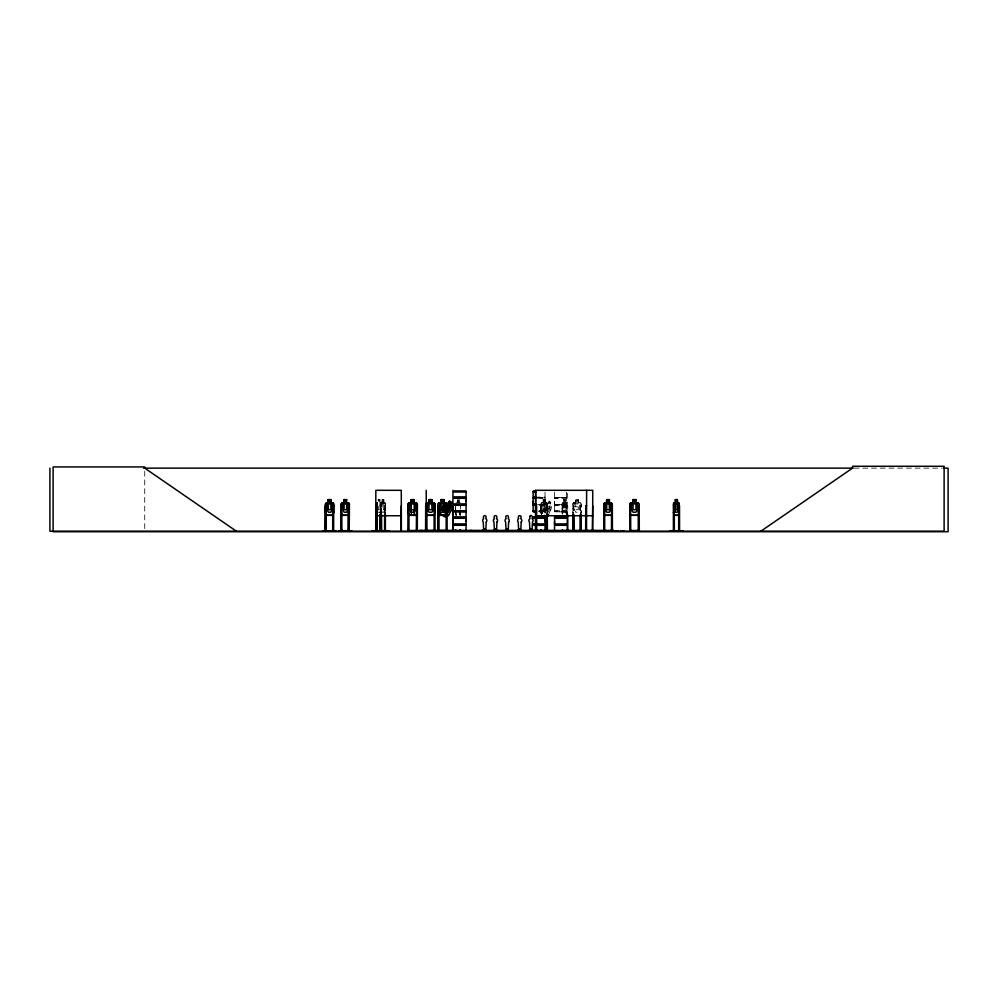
<?xml version="1.0" encoding="UTF-8"?>
<svg xmlns="http://www.w3.org/2000/svg" width="998" height="998" viewBox="0 0 998 998"><rect width="100%" height="100%" fill="white"/><g stroke="black" fill="none" stroke-linecap="round" stroke-linejoin="round"><path stroke-width="0.75" stroke-dasharray="4.99 3.74" d="M545.02 501.196L545.02 497.166L537.535 497.104M554.576 501.196L554.576 504.152L554.514 497.927L566.602 497.69L554.551 497.303M566.452 501.196L566.54 497.902M554.576 497.129L554.576 491.814M566.452 517.101L566.54 504.452L554.489 504.526L554.576 514.457M538.908 511.463L545.095 511.45L547.166 509.267L547.74 513.259L547.777 509.005C551.595 507.994 549.898 504.439 547.628 508.032L547.066 504.264L547.004 508.344L544.509 510.427L545.07 510.926M566.54 511.176L554.476 511.151M545.058 505.05L545.02 504.19L537.535 504.115M542.401 513.658L545.731 503.204L546.792 502.743L551.158 506.385L551.432 507.895L548.451 515.168M542.488 513.608L542.974 510.514M566.303 515.255L566.827 512.236L566.515 514.319M460.115 515.255L460.652 505.25L460.228 515.355M380.962 515.255L381.685 512.248L381.074 502.743M381.286 514.319L381.685 512.248M384.804 515.255L385.378 512.236M385.128 514.319L385.527 503.84L384.916 502.743L383.706 502.743M546.58 515.255L547.453 503.84L546.605 502.743M546.954 514.319L547.378 512.248M554.514 504.464L566.465 504.115L566.465 498.276L554.576 498.276M580.162 515.255L581.073 512.236L581.023 503.89M580.175 515.355L581.173 512.248M380.762 509.729L379.901 512.236L378.292 512.236M384.604 509.729L383.743 512.236L382.134 512.236L381.261 509.729M542.9 510.514L545.806 503.204M549.149 501.096L548.014 503.953L546.717 504.065L544.696 509.13L544.771 512.074L546.517 513.533L548.326 512.149L550.347 507.096L549.773 505.412L550.859 502.693L549.075 501.096L551.021 502.655L549.948 505.375M548.975 513.658L551.283 507.882L551.021 506.448M545.145 511.275L539.082 511.238M545.12 497.877L537.523 497.865M545.12 504.888L537.523 504.888M566.565 504.888L554.564 505.125M562.124 513.234L562.086 503.853L563.745 502.743M562.236 503.903L562.697 502.842M380.226 513.234L380.899 502.743L381.623 503.89L381.535 513.234M380.35 503.853L380.924 502.842M541.677 502.842L540.841 513.234M559.591 511.812L561.437 511.812M572.864 513.234L572.927 503.853L573.75 502.743L575.671 502.743M572.927 503.853L573.8 502.743M545.781 503.291L546.779 502.855L541.602 502.842M854.051 468.137L941.937 468.137M537.523 497.503L545.095 497.478M566.54 497.478L554.501 497.902M537.535 498.276L545.033 498.276L545.02 504.152M384.629 513.234L383.793 499.611L381.985 499.611L382.047 502.842M545.282 499.611L543.037 499.611L543.186 502.842L542.101 503.89L542.101 509.729L543.186 512.236L545.207 512.236L546.293 509.729L545.207 499.611M565.255 502.842L565.305 499.611L563.658 499.611L562.847 513.234M378.205 499.711L379.901 499.711M382.047 499.711L383.743 499.711M543.112 499.711L545.207 499.711M563.708 499.711L565.255 499.711M575.709 499.711L578.329 499.711L578.279 502.842L579.651 503.89L579.651 509.729L578.279 512.236L575.709 512.236L574.337 509.729L574.337 503.89L575.709 502.842L575.671 499.611M563.97 500.235L564.905 500.235L564.905 501.283L563.97 501.283M379.876 502.743L382.072 502.743M456.074 502.743L457.321 502.743M458.943 502.743L460.203 502.743M543.112 502.743L541.565 502.743L540.879 503.853L541.54 515.355M545.207 502.743L546.792 502.743M565.217 502.743L566.328 502.743M580.2 502.743L578.366 502.743L578.416 499.611L575.621 499.611L575.621 502.743M384.891 502.842L378.292 502.842L378.142 499.611L379.964 499.611L380.787 513.234M562.61 502.842L566.303 502.842M573.788 502.842L580.162 502.842M385.44 503.84L384.829 502.743M546.58 502.842L547.453 503.84M562.086 503.853L562.186 512.248M537.523 504.526L545.095 504.489M539.082 505.3L545.033 505.3L545.02 517.101M554.564 505.3L566.465 505.3M379.951 505.761L381.535 505.761M384.629 505.761L385.378 505.761M547.303 505.761L546.467 505.761L546.467 513.234M562.124 505.761L562.847 505.761M566.415 505.761L567.725 505.761L567.725 513.409M572.864 505.761L573.775 505.761L573.775 513.234M581.248 505.761L580.325 505.761L580.325 513.234M572.864 506.809L581.123 506.809M379.901 509.729L378.292 509.729L378.292 503.89L379.901 503.89L379.951 513.234M539.082 510.776L545.02 510.776L539.082 510.939M554.576 510.776L566.452 510.776M540.005 511.812L538.858 511.712L545.02 511.812M554.576 511.812L566.452 511.812M540.879 512.248L541.39 514.319M572.877 512.248L573.488 514.319L573.014 512.236M580.15 502.743L581.173 503.84L581.248 513.234M566.228 502.743L566.852 513.234M562.922 509.729L563.708 512.236L565.167 512.236L565.953 509.729L565.217 499.611M563.396 502.743L566.377 514.581M456.049 514.681L456.161 515.355L455.961 510.24M380.7 514.319L380.35 512.248L380.787 515.355M455.612 512.248L456.136 515.355M562.074 512.248L562.498 514.319M566.452 497.104L566.465 491.465M545.02 497.104L545.033 491.465M580.487 505.761L580.487 513.234M573.613 505.761L573.613 513.234M573.014 503.903L573.014 513.234M567.301 493.299L567.301 514.244M566.702 505.761L566.702 513.234M563.795 499.711L563.795 502.842M562.56 505.761L562.56 513.234M562.41 505.761L562.41 513.234M547.303 503.89L547.303 513.234M547.066 505.761L547.066 513.234M546.704 505.761L546.704 513.234M541.427 513.234L541.427 505.761L540.592 505.761L540.592 513.234M541.19 505.761L541.19 513.234M460.315 510.24L460.315 514.731M460.128 510.24L460.128 514.731M459.853 510.24L459.853 514.731M459.03 499.611L459.03 502.743M458.943 499.611L458.893 502.842M458.693 500.235L458.693 501.283L457.658 501.283L457.658 500.235M457.383 499.711L457.383 502.842L457.321 499.611M455.687 507.246L455.687 511.737M455.587 505.287L455.487 514.731M385.378 503.89L385.378 513.234M385.103 505.761L385.103 513.234M384.904 505.761L384.904 513.234M383.706 499.611L383.656 502.842M382.134 499.711L381.261 513.234M381.061 505.761L381.061 513.234M380.425 505.761L380.425 513.234M144.735 471.206L144.735 529.651M547.653 504.851L545.632 509.916L547.391 511.375L549.411 506.31L547.653 504.851M549.237 501.944L548.875 502.855L549.998 503.79L550.36 502.892L549.237 501.944M379.614 500.235L378.579 500.235L378.579 501.283L379.614 501.283L379.614 500.235M383.457 500.235L382.421 500.235L382.421 501.283L383.457 501.283L383.457 500.235M544.846 500.235L543.548 500.235L543.548 501.283L544.846 501.283L544.846 500.235M577.817 500.235L576.17 500.235L576.17 501.283L577.817 501.283L577.817 500.235M383.743 503.89L382.134 503.89L382.134 509.729L383.743 509.729L383.743 503.89M545.207 503.89L543.186 503.89L543.186 509.729L545.207 509.729L545.207 503.89M565.167 503.89L563.708 503.89L563.708 509.729L565.167 509.729L565.167 503.89M578.279 503.89L575.709 503.89L575.709 509.729L578.279 509.729L578.279 503.89"/><path stroke-width="1.5" d="M466.041 521.206L466.041 518.274L454.152 518.274M466.041 501.196L466.041 498.276L454.152 498.276M536.113 504.115L533.132 504.115L533.144 501.196M545.02 521.206L545.02 518.274L533.132 518.274M566.465 524.125L554.564 524.125L554.576 521.206M421.643 531.173L431.173 531.173L421.805 530.662M454.152 525.297L466.054 525.297L466.054 530.936L448.351 531.061L464.557 531.111M540.442 530.699L540.592 530.262M529.913 516.428C530.649 513.77 533.556 516.989 532.034 518.723A2.121 2.121 0 0 1 532.47 522.054L532.034 530.225L529.913 530.225L529.476 522.054A2.121 2.121 0 0 1 529.913 518.723L529.95 516.153M554.501 531.136L554.564 525.297L566.465 525.297M375.51 531.173L376.945 530.262L376.92 531.186L376.857 514.731M558.057 531.111L583.63 531.123M678.578 515.355L679.314 512.248L678.652 515.355L674.049 515.355L673.538 512.248M440.966 502.743L438.821 502.743L437.835 503.853L437.835 512.248L438.796 515.355L446.143 515.355L447.216 512.248L447.216 503.84L446.106 502.743L444.696 503.204L440.505 510.477L439.781 513.658L446.143 517.326L448.626 515.168L452.83 507.895L452.418 506.385L446.118 502.743L444.085 502.743L444.085 499.611L440.954 499.611L441.066 502.842L439.507 503.89L439.507 509.729L441.066 512.236L443.985 512.236L445.545 509.729L445.545 503.89L443.985 502.842L443.985 499.711L441.066 499.711M372.142 531.123L389.27 531.186M372.179 530.711L389.307 530.711M669.77 530.711L683.256 531.111M326.296 531.186L326.209 505.761L325.298 505.761L325.211 531.186L325.51 503.853L325.51 512.248L326.408 515.355L332.771 515.355L333.606 512.236M332.771 515.355L333.694 512.248L333.694 503.84L332.746 502.743L330.937 502.743L330.987 499.611L328.23 499.611L328.23 502.743L326.371 502.743L325.51 503.853M348.427 515.355L349.412 512.248L348.364 515.255L342.139 515.255M417.301 512.236L416.253 515.255L409.055 515.255L408.12 512.236L408.12 503.903L409.005 502.743L411.251 502.743L411.139 499.611L414.27 499.611L414.17 515.355M417.401 512.248L416.328 515.355L408.98 515.355L408.007 512.248M639.207 512.248L638.134 515.355L630.786 515.355L629.813 512.248M322.841 531.111L336.014 531.111M338.571 530.711L351.72 530.711M574.985 531.123L554.576 530.774M601.619 531.111L618.298 531.186M554.501 530.986L575.048 531.061M407.858 530.711L408.02 503.853M437.71 530.711L437.773 505.761L438.633 505.761L438.733 531.186M535.502 490.305L535.502 531.186L535.664 530.262M629.576 531.061L630.724 530.262M376.97 502.743L376.333 531.186M376.995 502.842L376.645 531.186M673.438 531.186L673.538 503.853L674.074 502.743L675.459 502.743M673.538 503.853L674.149 502.743M440.592 510.514L444.771 503.291L446.106 502.855L438.871 502.842M447.965 503.803L449.524 501.096L452.231 502.655L450.522 505.412L451.358 507.096L448.439 512.149L445.832 513.533L443.312 512.074L443.199 509.13L446.118 504.065L448.002 503.953L449.562 501.233M341.316 531.186L341.229 503.853L342.152 502.743L343.998 502.743L343.936 499.611L346.705 499.611L346.556 502.842M546.729 517.201L548.476 515.105M548.526 515.168L546.804 517.326L544.534 515.492M482.807 531.173L483.169 529.801L483.406 530.687M482.97 531.186L485.989 531.173M486.151 531.023L486.35 529.801L485.539 530.911M493.461 531.161L493.873 529.801L494.147 530.687M493.898 530.911L496.904 530.911M493.698 531.186L494.509 530.911M496.829 531.161C495.457 532.134 498.077 529.289 496.829 530.687M496.206 531.161L496.892 530.911M505.799 530.687C503.254 531.26 510.178 531.198 508.469 530.687M505.736 531.161L506.423 531.161L505.537 531.173M508.107 530.911L508.531 531.186M517.974 531.173L518.137 529.801L518.361 530.687M521.218 530.687L517.95 530.687L518.773 531.186M518.586 531.173L518.162 531.186M521.118 531.186L520.494 531.186M520.507 531.023L521.318 530.911L517.925 531.036M529.626 530.687L529.377 529.801L529.04 531.173M532.645 531.161C533.206 528.379 530.911 532.009 532.371 531.186M532.146 531.161L532.782 531.186L531.971 531.186M448.551 515.105L446.131 517.201L439.893 513.608M375.71 531.123L375.847 490.305L401.283 490.305L401.383 531.111M566.265 531.123L566.377 530.262M328.367 502.842L327.007 503.89L327.007 509.729L328.367 512.236L330.899 512.236L332.247 509.729L332.247 503.89L330.899 502.842L330.899 499.711L328.317 499.711M533.107 510.939L536.113 511.176M760.9 531.186L852.517 468.137L852.517 466.278L944.12 466.278L944.12 531.186L49.9 531.186L49.9 468.137M411.251 502.842L409.679 503.89L409.679 509.729L411.251 512.236L414.17 512.236L415.729 509.729L415.729 503.89L414.17 502.842M521.093 531.036L521.318 529.801L521.517 531.186M529.813 531.186L529.227 530.687L550.784 531.123L529.214 530.911M143.562 468.137L852.991 468.137M943.422 468.137L948.1 468.137L948.1 531.722L53.119 531.722L53.119 466.939L144.735 466.939L144.735 468.137L236.339 531.186M454.14 491.228L466.066 491.228M533.119 491.228L536.113 491.216M454.14 491.453L466.066 491.44L466.041 497.104L454.152 497.104M536.101 491.465L533.119 491.465L533.144 497.104L536.113 497.104M454.165 491.814L466.041 491.814M533.144 491.814L536.126 491.814M454.078 497.503L466.141 497.503M533.044 497.503L536.063 497.503M454.078 497.865L466.141 497.865M533.044 497.865L536.063 497.865M536.113 498.276L533.132 498.276L533.132 504.115M606.622 499.611L609.479 499.611L609.379 502.842L610.751 503.89L610.751 509.729L609.341 512.236L606.709 512.236L605.299 509.729L605.299 503.89L606.709 502.842L606.659 499.611L606.622 502.743L604.701 502.743L603.802 503.853L603.852 531.186M346.618 499.711L344.036 499.711L344.085 502.842L342.726 503.89L342.726 509.729L344.085 512.236L346.618 512.236L347.965 509.729L347.965 503.89L346.618 502.842M414.17 499.711L411.251 499.711L411.251 515.355M428.978 499.711L431.897 499.711L431.897 502.842L433.456 503.89L433.456 509.729L431.897 512.236L428.978 512.236L427.406 509.729L427.406 503.89L428.978 502.842L428.866 499.611L431.997 499.611L431.997 502.743L434.03 502.743L435.128 503.84L435.128 512.248L434.055 515.355L426.707 515.355L425.747 512.248L425.747 503.853L426.732 502.743L428.866 502.743M606.709 499.711L609.379 499.711M635.976 499.711L633.056 499.711L633.056 502.842L631.485 503.89L631.485 509.729L633.056 512.236L635.976 512.236L637.535 509.729L637.535 503.89L635.976 502.842L636.075 499.611L632.944 499.611L632.944 502.743L630.811 502.743L629.813 503.853L629.863 531.186M675.446 499.711L677.33 499.711M346.655 502.743L348.452 502.743M414.17 502.743L416.303 502.743L417.401 503.84L417.289 531.186M609.429 502.743L611.3 502.743L612.298 503.84L612.435 531.186M636.075 502.743L638.109 502.743L639.207 503.84L639.294 530.711M677.305 502.743L678.64 502.743M326.421 502.842L332.708 502.842M342.139 502.842L348.414 502.842L349.412 503.84L349.238 531.186M409.055 502.842L416.253 502.842L417.301 503.89M426.782 502.842L433.98 502.842M611.263 502.842L604.738 502.842L603.902 503.903L604.052 531.186M638.059 502.842L630.861 502.842L629.925 503.903L629.925 512.236M674.099 502.842L678.603 502.842M341.229 503.853L341.229 512.248L342.114 515.355L348.489 515.355M612.298 503.84L612.198 531.186M411.251 503.89L414.17 503.89M454.152 504.115L466.054 504.115L466.054 498.276M454.078 504.526L466.141 504.526M533.044 504.526L536.063 504.526M454.078 504.888L466.141 504.888M533.044 504.888L536.063 504.888M454.152 505.3L466.054 505.3L466.054 510.926L454.102 511.163L466.066 511.176M536.113 505.3L533.132 505.3L533.132 510.926L536.101 510.926L533.144 510.776M333.557 505.761L332.646 505.761L332.721 531.186L332.808 505.761M341.927 505.761L341.017 505.761L341.079 531.186M349.275 505.761L348.364 505.761L348.277 531.186M375.847 505.761L376.857 505.761M401.283 505.761L400.797 531.186M408.045 505.761L408.906 505.761L409.005 531.186M417.389 505.761L416.528 505.761L416.341 530.662M426.645 531.186L426.57 505.761L425.684 505.761L425.572 531.186L425.398 530.4M435.028 505.761L434.167 505.761L434.068 531.186M447.116 505.761L446.243 505.761L446.156 531.186M452.942 505.761L453.279 531.186M535.502 505.761L536.625 505.761L536.724 531.186M586.624 505.761L585.764 505.761L585.664 531.186M592.737 505.761L592.35 531.186M603.802 505.761L604.713 505.761L604.663 531.186M611.425 505.761L612.348 505.761M629.763 505.761L630.624 505.761L630.724 531.186M639.107 505.761L638.246 505.761L638.246 531.186M673.5 505.761L674.299 505.761M411.251 509.729L414.17 509.729M454.165 510.776L466.041 510.776M454.14 511.438L466.066 511.438L466.041 517.101L454.152 517.101M533.119 511.45L536.101 511.45M454.165 511.812L466.041 511.812M533.144 511.812L536.126 511.812M376.421 512.248L376.77 514.319M603.802 512.248L604.713 515.355L611.325 515.355L612.248 512.248M326.421 515.255L332.708 515.255M433.98 515.255L426.782 515.255L425.847 512.236M446.069 515.255L438.871 515.255L437.935 512.236M611.263 515.255L604.738 515.255L603.902 512.236M630.861 515.255L638.059 515.255M678.603 515.255L674.099 515.255L673.6 512.236M375.847 515.741L401.283 515.741M535.751 515.741L592.737 515.741M533.132 517.101L545.033 517.101M554.564 517.101L566.465 517.101M454.078 517.513L466.141 517.513M533.044 517.513L545.108 517.513M554.489 517.513L566.552 517.513M454.078 517.875L466.141 517.875M533.044 517.875L545.108 517.875M554.489 517.875L566.552 517.875M566.465 518.274L554.564 518.274L554.564 524.125M454.152 524.125L466.054 524.125L466.054 518.274M533.132 524.125L545.033 524.125L545.033 518.274M454.078 524.524L466.141 524.524M533.044 524.524L545.108 524.524M554.489 524.524L566.552 524.524M454.078 524.886L466.141 524.886M533.044 524.886L545.108 524.886M554.489 524.886L566.552 524.886M533.132 525.297L545.033 525.297L545.033 530.936M325.211 530.262L326.296 530.262M340.929 530.262L342.015 530.262L342.015 531.186M348.277 530.262L349.362 530.262M379.864 530.262L381.623 530.262M384.554 530.262L385.478 531.111M407.945 530.262L409.005 530.262M416.428 530.262L417.488 530.262L417.463 531.186M639.207 530.262L638.146 530.262L638.146 531.186M673.438 530.262L674.361 530.262M678.652 530.262L679.576 530.262M409.005 530.524L416.428 530.524M434.068 530.524L418.611 531.186M438.733 530.524L446.156 530.524M447.366 530.674L447.84 531.173M483.93 530.512L485.352 530.512M494.671 530.512L496.081 530.512M506.323 530.512L507.733 530.512M518.91 530.512L520.32 530.512M530.163 530.512L550.734 530.711M630.724 530.524L638.146 530.524M448.351 530.711L466.041 530.774M482.982 530.687L486.238 530.687M372.179 531.061L389.32 531.111M435.228 531.111L435.128 530.262M447.241 531.123L447.216 530.262M497.104 531.036L494.122 531.186M505.337 531.036L508.768 531.036M579.077 531.111L583.568 531.061L579.114 531.123M614.519 531.111L610.277 530.662L614.369 531.186M508.93 531.186L507.932 531.023M483.818 531.036L483.169 530.911M562.972 531.111L562.847 530.262M544.571 515.405L546.804 517.201M348.402 502.743L349.412 503.84M332.683 502.743L333.606 503.89L333.494 531.186M678.553 502.743L679.251 503.89L679.314 531.186M381.61 531.136L381.535 514.731M679.513 531.186L679.513 505.761L678.715 505.761L678.665 531.186M679.164 503.89L679.077 531.186M678.914 530.262L678.914 531.186M677.33 502.842L677.393 499.611L675.384 499.611L675.384 502.743M677.305 499.611L678.203 509.729L677.243 512.236L675.446 512.236L674.486 509.729L674.486 503.89L675.446 502.842L675.459 499.611M674.299 514.731L674.361 531.186M674.037 505.761L674.099 531.186M673.862 530.262L673.9 531.186M673.6 503.903L673.7 531.186M639.007 530.262L639.007 531.186M630.524 530.262L630.524 531.186M624.486 531.186L620.519 531.186M613.608 531.186L613.608 530.4L418.748 530.4L418.748 531.186M613.121 530.4L613.121 531.186M612.597 530.4L612.597 531.186M611.699 530.262L611.674 531.186M611.574 505.761L611.475 531.186M611.337 530.262L611.337 531.186M604.813 530.262L604.813 531.186M604.439 530.262L604.464 531.186M603.715 530.262L603.715 531.186M592.687 530.262L592.687 531.186L592.737 490.305L535.751 490.305L535.826 531.186M592.251 530.262L592.251 531.186M586.911 530.4L586.911 531.186L586.724 530.262M586.624 490.305L586.525 531.186M585.863 530.262L585.901 531.186M581.335 530.262L581.335 531.186M581.248 514.731L581.173 531.186M580.973 530.262L580.948 531.186M580.487 514.731L580.599 531.186M580.325 514.731L580.237 531.186M573.775 514.731L573.862 531.186M573.613 514.731L573.7 531.186M573.501 530.262L573.488 531.186M573.014 514.731L573.126 531.186M572.864 514.731L572.927 531.186M567.775 530.262L567.775 531.186M567.725 514.943L567.675 531.186M567.351 530.262L567.351 531.186L567.301 514.943M566.901 531.186L566.752 530.262L566.652 531.186M562.56 530.262L562.61 531.186L562.41 530.262M562.136 531.186L562.136 530.262L562.074 531.186M547.366 530.262L547.366 531.186L547.303 514.731M547.066 516.228L547.129 531.186M546.842 530.262L546.804 531.186M546.704 514.731L546.642 531.186M546.467 516.228L546.393 531.186M541.403 530.262L541.502 531.186M541.19 530.262L541.265 531.186M540.941 530.262L541.053 531.186M540.841 530.262L540.766 531.186M536.512 530.262L536.512 531.186M535.938 530.262L535.938 531.186M535.265 530.4L535.265 531.186M531.472 530.687L531.472 528.828L530.499 528.828L530.499 530.687M520.207 530.687L520.22 528.828L519.247 528.828L519.247 530.687M507.633 530.687L507.633 528.828L506.66 528.828L506.66 530.687M505.786 529.801L505.786 530.687M495.969 530.687L495.969 528.828L494.996 528.828L494.996 530.687M485.24 530.687L485.24 528.828L484.267 528.828L484.267 530.687M471.667 530.4L471.667 531.186M470.357 530.4L470.357 531.186M460.652 530.262L460.602 531.186M460.265 530.262L460.377 531.186M460.178 530.262L460.078 531.186M455.999 530.262L456.024 531.186M455.687 530.262L455.737 531.186M455.587 531.186L455.487 530.262L455.437 531.186M455.225 530.262L455.188 531.186M452.955 490.305L452.942 531.186M447.116 503.89L447.104 531.186M446.343 530.262L446.356 531.186M438.633 505.761L438.534 531.186M437.86 530.262L437.873 531.186M435.028 503.89L435.028 531.186M434.267 530.262L434.267 531.186M428.766 530.4L428.766 531.186M426.969 530.4L426.969 531.186M426.57 505.761L426.558 531.186M426.233 490.305L426.233 531.186L426.146 530.262M425.784 530.262L425.784 531.186M421.056 530.4L421.056 531.186M420.582 530.662L420.532 530.4M416.628 530.262L416.628 531.186M408.806 530.262L408.818 531.186M408.145 530.262L408.145 531.186M385.378 514.731L385.378 531.186M385.103 514.731L385.041 531.186M384.904 514.731L384.854 531.186M384.629 514.731L384.579 531.186M381.261 514.731L381.323 531.186M381.061 514.731L381.174 531.186M381.011 530.262L381.011 531.186M380.7 514.731L380.737 531.186M380.425 514.731L380.475 531.186M380.226 514.731L380.325 531.186M380.176 530.262L380.163 531.186L379.951 514.731M376.109 505.761L376.059 531.186M349.1 505.761L349.213 531.186M348.963 530.262L348.988 531.186M348.664 530.262L348.639 531.186M348.527 505.761L348.439 531.186M341.765 505.761L341.852 531.186M341.628 530.262L341.653 531.186M333.644 531.186L333.644 530.262L332.559 530.262L332.559 531.186M333.382 505.761L333.382 531.186M328.28 499.611L328.317 502.842M326.047 505.761L326.134 531.186M325.934 530.262L325.909 531.186M325.573 530.262L325.598 531.186M447.304 504.863L447.279 508.032C450.659 504.501 452.78 507.87 447.503 509.005C449.038 515.043 445.358 513.995 446.63 509.267C443.237 512.772 440.368 510.028 446.393 508.344L446.393 504.352L447.304 504.863M486.238 522.054L485.801 530.225L483.681 530.225L483.244 522.054A2.121 2.121 0 0 1 483.681 518.723C481.76 514.544 487.735 514.544 485.801 518.723A2.121 2.121 0 0 1 486.238 522.054M496.979 522.054L496.53 530.225L494.409 530.225L493.973 522.054A2.121 2.121 0 0 1 494.409 518.723C492.488 514.544 498.464 514.544 496.53 518.723A2.121 2.121 0 0 1 496.967 522.054M508.631 522.054L508.194 530.225L506.073 530.225L505.624 522.054A2.121 2.121 0 0 1 506.073 518.723C504.14 514.544 510.128 514.544 508.194 518.723A2.121 2.121 0 0 1 508.631 522.054M521.218 522.054L520.769 530.225L518.661 530.225L518.212 522.054A2.121 2.121 0 0 1 518.661 518.723C516.727 514.544 522.715 514.544 520.769 518.723A2.121 2.121 0 0 1 521.218 522.054M447.478 504.851L444.559 509.916L447.092 511.375L450.011 506.31L447.478 504.851M449.749 501.944L449.237 502.855L450.859 503.79L451.383 502.892L449.749 501.944M330.438 500.235L328.816 500.235L328.816 501.283L330.438 501.283L330.438 500.235M346.156 500.235L344.535 500.235L344.535 501.283L346.156 501.283L346.156 500.235M413.646 500.235L411.775 500.235L411.775 501.283L413.646 501.283L413.646 500.235M431.373 500.235L429.502 500.235L429.502 501.283L431.373 501.283L431.373 500.235M443.461 500.235L441.59 500.235L441.59 501.283L443.461 501.283L443.461 500.235M608.867 500.235L607.183 500.235L607.183 501.283L608.867 501.283L608.867 500.235M635.452 500.235L633.568 500.235L633.568 501.283L635.452 501.283L635.452 500.235M676.918 500.235L675.771 500.235L675.771 501.283L676.918 501.283L676.918 500.235M330.899 503.89L328.367 503.89L328.367 509.729L330.899 509.729L330.899 503.89M346.618 503.89L344.085 503.89L344.085 509.729L346.618 509.729L346.618 503.89M431.897 503.89L428.978 503.89L428.978 509.729L431.897 509.729L431.897 503.89M443.985 503.89L441.066 503.89L441.066 509.729L443.985 509.729L443.985 503.89M609.341 503.89L606.709 503.89L606.709 509.729L609.341 509.729L609.341 503.89M635.976 503.89L633.056 503.89L633.056 509.729L635.976 509.729L635.976 503.89M677.243 503.89L675.446 503.89L675.446 509.729L677.243 509.729L677.243 503.89M459.866 531.186L459.853 530.262L459.791 531.186"/></g></svg>
